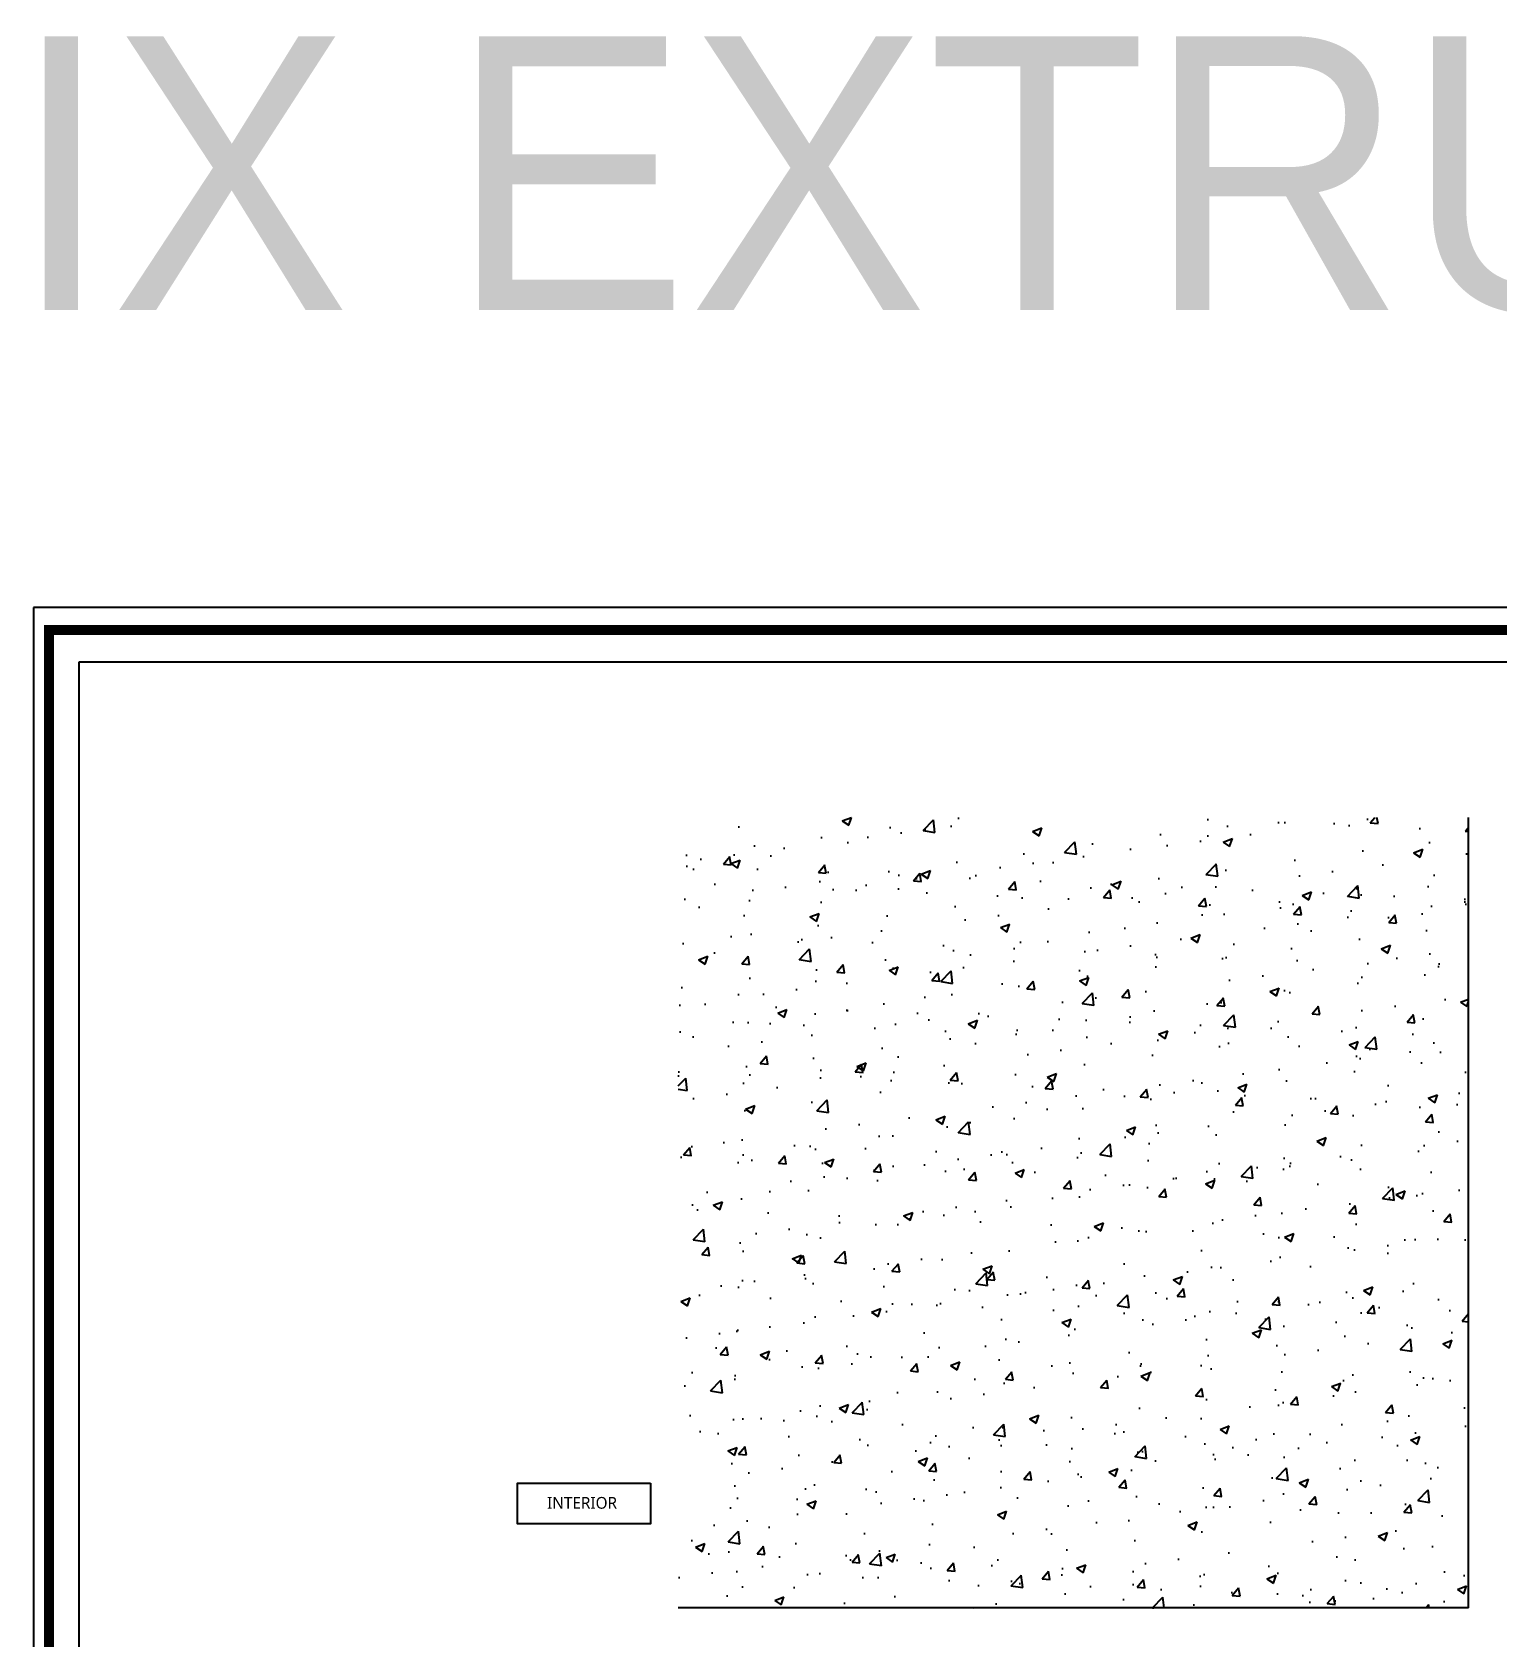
# Model space of a CAD drawing. Header units: millimetres. Extents: x 7297 to 60227, y -7497 to 19324.
# Drawn here: x 49331 to 49892, y 4840 to 5455 of the extents above; entities that cross this region are included whole.
import ezdxf
from ezdxf.enums import TextEntityAlignment as Align

# ---------------------------------------------------------------- set-up
doc = ezdxf.new("R2010")
doc.units = ezdxf.units.MM
for name, color, linetype in [('NS_COL_WHITE', 7, 'Continuous'), ('NS_COL_YELLOW', 2, 'Continuous'), ('NS_CON', 8, 'Continuous'), ('NS_FORM', 7, 'Continuous'), ('NS_TEXT_TITLE', 141, 'Continuous')]:
    doc.layers.add(name, color=color, linetype=linetype)
doc.styles.add('htw', font='')
doc.styles.add('HY울릉도M', font='')
doc.styles.get('htw').set_extended_font_data('NanumGothic')
doc.styles.get('HY울릉도M').set_extended_font_data('HY울릉도M')

# ---------------------------------------------------------------- blocks, each defined once
blk = doc.blocks.new('AL-TEMPLATE')
at = {"color": 7, "ltscale": 2}
blk.add_lwpolyline([(1972.34, 1515.25), (1972.34, 921.25), (2812.34, 921.25), (2812.34, 1515.25)], close=True, dxfattribs=at)
at = {"color": 8, "const_width": 2.5}
blk.add_lwpolyline([(1976.34, 1509.45), (2808.34, 1509.45), (2808.34, 927.05), (1976.34, 927.05)], close=True, dxfattribs=at)
at = {"color": 9}
blk.add_lwpolyline([(1984.07, 1501.32), (2709.08, 1501.32), (2709.08, 935.18), (1984.07, 935.18)], close=True, dxfattribs=at)

msp = doc.modelspace()

# ---------------------------------------------------------------- hatches: boundary and pattern name
at = {"layer": 'NS_CON'}
h = msp.add_hatch(dxfattribs=at)
h.set_pattern_fill('AR-CONC', color=256, scale=0.2)
h.set_pattern_definition([(50, (42835.91, 17683.04), (36.436934, -3.18782), [3.81, -41.91]), (355, (42835.91, 17683.04), (-7.04868, 38.21137), [3.048, -33.52812]), (100.45144, (42838.947, 17682.775), (29.38825, 35.02355), [3.238, -35.61805]), (46.1842, (42835.91, 17693.2), (54.21581, -8.40847), [5.715, -62.865]), (96.63556, (42840.43, 17692.5), (47.48083, 49.48522), [4.857, -53.42712]), (351.18415, (42835.91, 17693.2), (47.48083, 49.48522), [4.572, -50.29195]), (21, (42840.99, 17690.66), (30.32288, -20.45304), [3.81, -41.91]), (326, (42840.99, 17690.66), (12.36041, 36.83759), [3.048, -33.528]), (71.45144, (42843.517, 17688.956), (42.68328, 16.38455), [3.238, -35.61799]), (37.5, (42835.91, 17683.04), (0.617721, 16.911008), [0, -33.1216, 0, -34.036, 0, -33.655]), (7.5, (42835.91, 17683.04), (13.363933, 20.036115), [0, -19.4056, 0, -32.3596, 0, -12.827]), (327.5, (42824.582, 17683.04), (27.118119, -1.145749), [0, -12.7, 0, -39.624, 0, -52.578]), (317.5, (42819.502, 17683.04), (29.625836, 5.0853), [0, -16.51, 0, -26.3144, 0, -37.338])])
h.paths.add_polyline_path([(49578.31, 4851.51), (49881.31, 4851.51), (49881.31, 5154.51), (49578.31, 5154.51)])

# ---------------------------------------------------------------- linework, layer by layer
at = {"layer": 'NS_COL_WHITE'}
msp.add_lwpolyline([(49567.69, 4899.3), (49567.69, 4883.75), (49516.74, 4883.75), (49516.74, 4899.3)], close=True, dxfattribs=at)
at = {"layer": 'NS_COL_YELLOW'}
for q in [(49881.31, 5154.51), (49578.31, 4851.51)]:
    msp.add_line((49881.31, 4851.51), q, dxfattribs=at)

# ---------------------------------------------------------------- block references
at = {"layer": 'NS_FORM', "xscale": 1.499570186240504, "yscale": 1.499570186240504, "zscale": 1.499570186240504}
msp.add_blockref('AL-TEMPLATE', (46373.43, 2962.77), dxfattribs=at)

# ---------------------------------------------------------------- texts
at = {"layer": 'NS_TEXT_TITLE', "style": 'HY울릉도M'}
msp.add_text('THK4, ALUMIX EXTRUDED LOUVER ', height=105, dxfattribs=at).set_placement((48513.67, 5401.41), align=Align.MIDDLE_LEFT)
at = {"layer": 'NS_TEXT_TITLE', "style": 'htw'}
msp.add_text('INTERIOR', height=4.5, dxfattribs=at).set_placement((49528.03, 4889.53))

doc.saveas('drawing.dxf')
